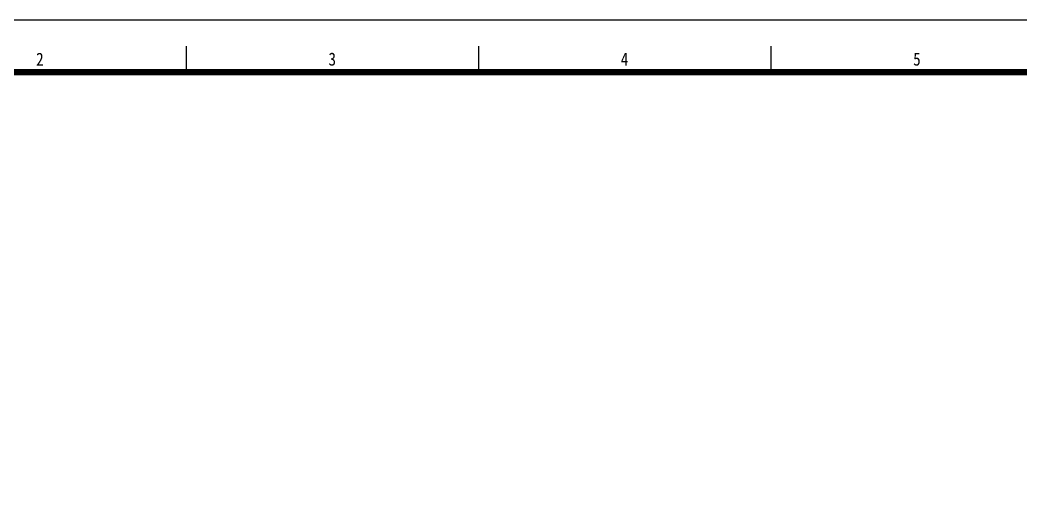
# Model space of a CAD drawing. Extents: x 94328 to 153134, y 57446 to 99026.
# Drawn here: x 104728 to 123677, y 89874 to 99026 of the extents above; entities that cross this region are included whole.
import ezdxf
from ezdxf.enums import TextEntityAlignment as Align

# ---------------------------------------------------------------- set-up
doc = ezdxf.new("R2010")
doc.units = 0
doc.header["$LTSCALE"] = 1000
doc.header["$MEASUREMENT"] = 0
doc.layers.add('图框', color=3, linetype='CONTINUOUS')
doc.styles.add('TKZ1', font='SIMHEI.TTF', dxfattribs={"width": 0.7})

# ---------------------------------------------------------------- blocks, each defined once
blk = doc.blocks.new('hjghjgjg')
at = {"layer": '图框'}
for p, q in [((-31503, 0), (31503, 0)), ((-16993, -530), (-16993, -1061)), ((-11063, -530), (-11063, -1061)), ((-5134, -530), (-5134, -1061))]:
    blk.add_line(p, q, dxfattribs=at)
at = {"layer": '图框', "const_width": 127}
blk.add_lwpolyline([(30443, -1061), (-28851, -1061), (-28851, -43489), (30443, -43489)], close=True, dxfattribs=at)
at = {"layer": '图框', "style": 'TKZ1', "width": 0.85}
for s, p in [('2', (-19957, -796)), ('3', (-14028, -796)), ('4', (-8099, -796)), ('5', (-2169, -796))]:
    blk.add_text(s, height=265, dxfattribs=at).set_placement(p, align=Align.MIDDLE)

msp = doc.modelspace()

# ---------------------------------------------------------------- block references
at = {"layer": '图框', "xscale": 0.9333333333488554, "yscale": 0.9333333333488554, "zscale": 0.9333333333341824}
msp.add_blockref('hjghjgjg', (123731, 99026), dxfattribs=at)

doc.saveas('drawing.dxf')
